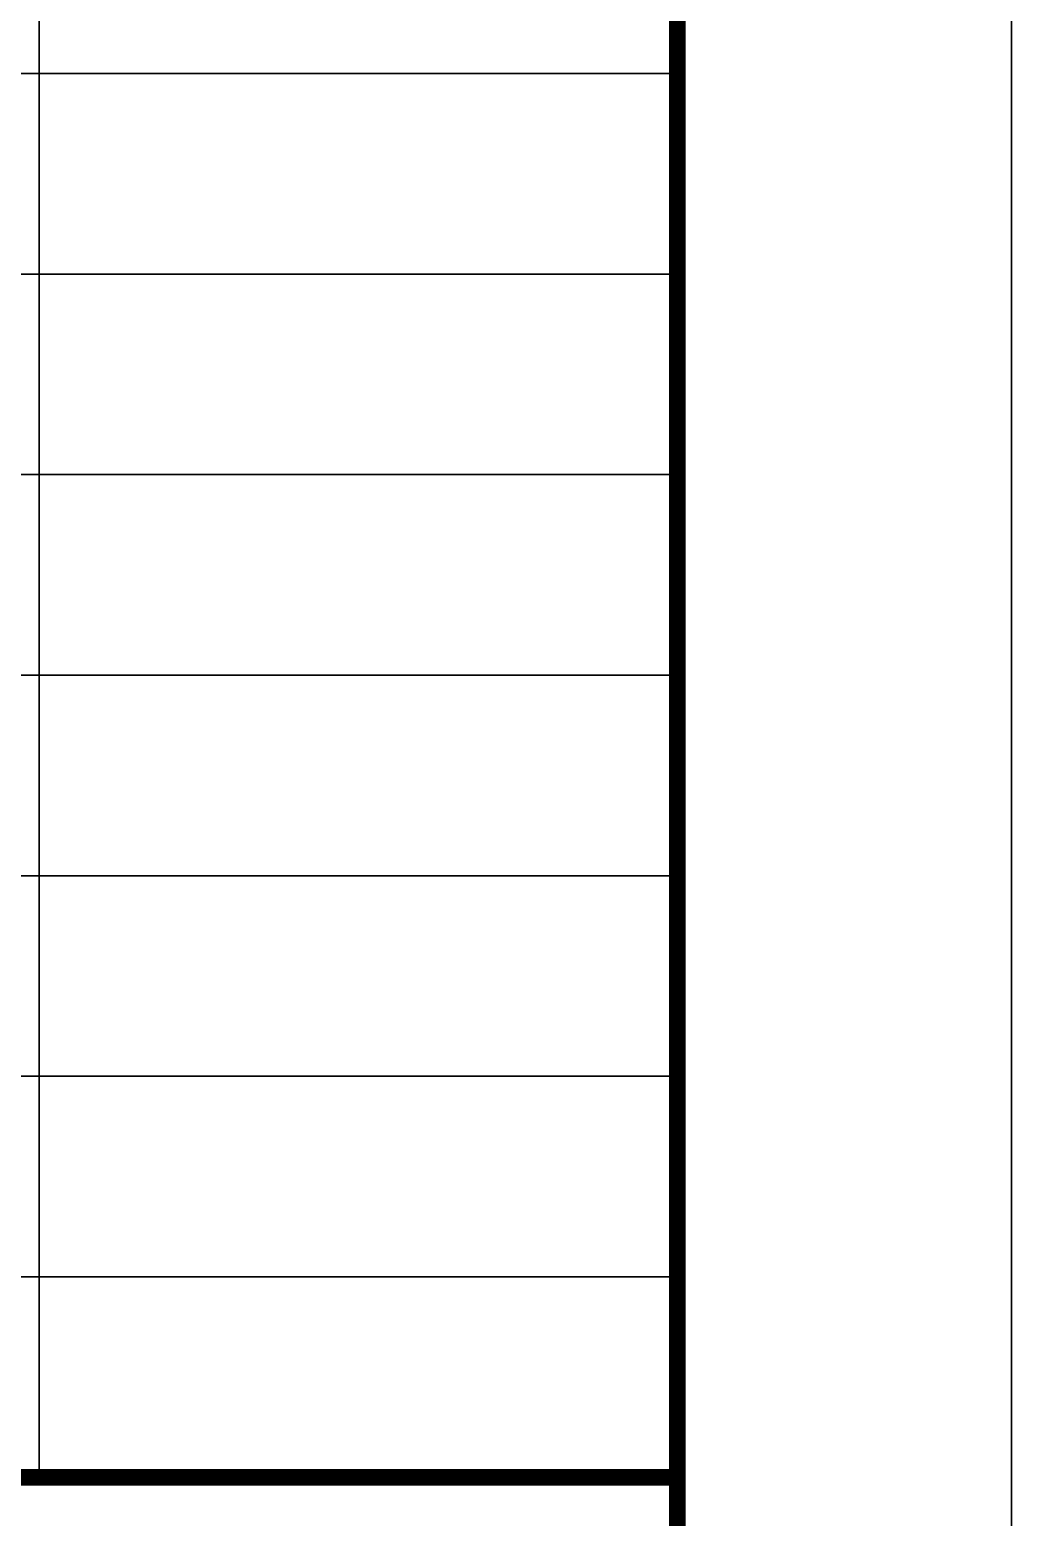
# Model space of a CAD drawing. Extents: x -67167 to 417929, y -86205 to 407116.
# Drawn here: x 48394 to 51335, y 282965 to 287415 of the extents above; entities that cross this region are included whole.
import ezdxf

# ---------------------------------------------------------------- set-up
doc = ezdxf.new("R2010")
doc.units = 0
doc.header["$LTSCALE"] = 1000
doc.linetypes.add('DASH', pattern=[0.35, 0.25, -0.1])
doc.layers.add('s-beam', color=4, linetype='DASH')

# ---------------------------------------------------------------- blocks, each defined once
blk = doc.blocks.new('图框-A1')
at = {"const_width": 0.05}
blk.add_lwpolyline([(0, 0), (841, 0), (841, 594), (0, 594)], close=True, dxfattribs=at)
blk = doc.blocks.new('图签信息')
at = {"const_width": 0.5}
for points in [[(-65, 574), (-65, 500.5), (0, 500.5), (0, 574)], [(-65, 0), (0, 0), (0, 500.5), (-65, 500.5)]]:
    blk.add_lwpolyline(points, close=True, dxfattribs=at)
at = {"const_width": 0.05}
for points in [[(-19.101, 566.5), (-19.101, 500.5)], [(-65, 542.5), (0, 542.5)], [(-65, 536.5), (0, 536.5)], [(-65, 530.5), (0, 530.5)], [(-65, 524.5), (0, 524.5)], [(-65, 518.5), (0, 518.5)], [(-65, 512.5), (0, 512.5)], [(-65, 512.5), (0, 512.5)], [(-65, 506.5), (0, 506.5)], [(-65, 500.5), (0, 500.5)]]:
    blk.add_lwpolyline(points, dxfattribs=at)
blk = doc.blocks.new('图签-A1')
at = {"color": 2}
blk.add_blockref('图签信息', (0, 0), dxfattribs=at)

msp = doc.modelspace()

# ---------------------------------------------------------------- linework, layer by layer
at = {"layer": 's-beam'}
msp.add_lwpolyline([(-32767.483, 291434.229), (51332.517, 291434.23), (51332.517, 232034.23), (-32767.483, 232034.229)], close=True, dxfattribs=at)

# ---------------------------------------------------------------- block references
at = {"xscale": 99.99999999999999, "yscale": 99.99999999999999, "zscale": 99.99999999999999, "rotation": 6.766459210986319e-07}
msp.add_blockref('图框-A1', (-32767.483, 232034.229), dxfattribs=at)
at = {"xscale": 100, "yscale": 100, "zscale": 100}
msp.add_blockref('图签-A1', (50332.517, 233034.228), dxfattribs=at)

doc.saveas('drawing.dxf')
